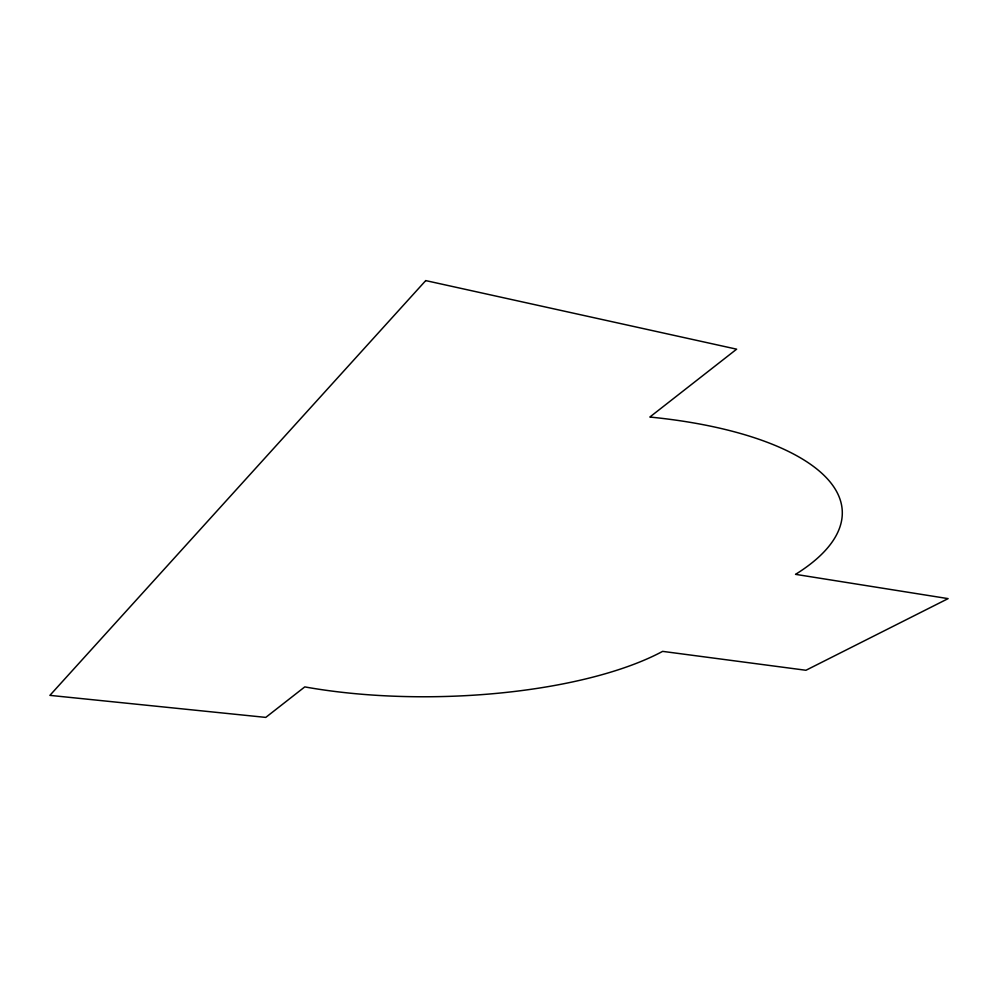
<?xml version="1.0" encoding="UTF-8"?>
<svg xmlns="http://www.w3.org/2000/svg" width="998" height="998" viewBox="0 0 998 998"><rect width="100%" height="100%" fill="white"/><g stroke="black" fill="none" stroke-linecap="round" stroke-linejoin="round"><path stroke-width="1.5" d="M425.734 280.6L49.9 695.369L265.767 717.4L304.777 686.898A264.969 89.072 -1.4 0 0 662.622 651.37L805.947 670.269L948.1 598.625L795.543 574.349A293.549 109.98 -2.6 0 0 649.848 417.039L736.636 349.175L425.734 280.6"/></g></svg>
